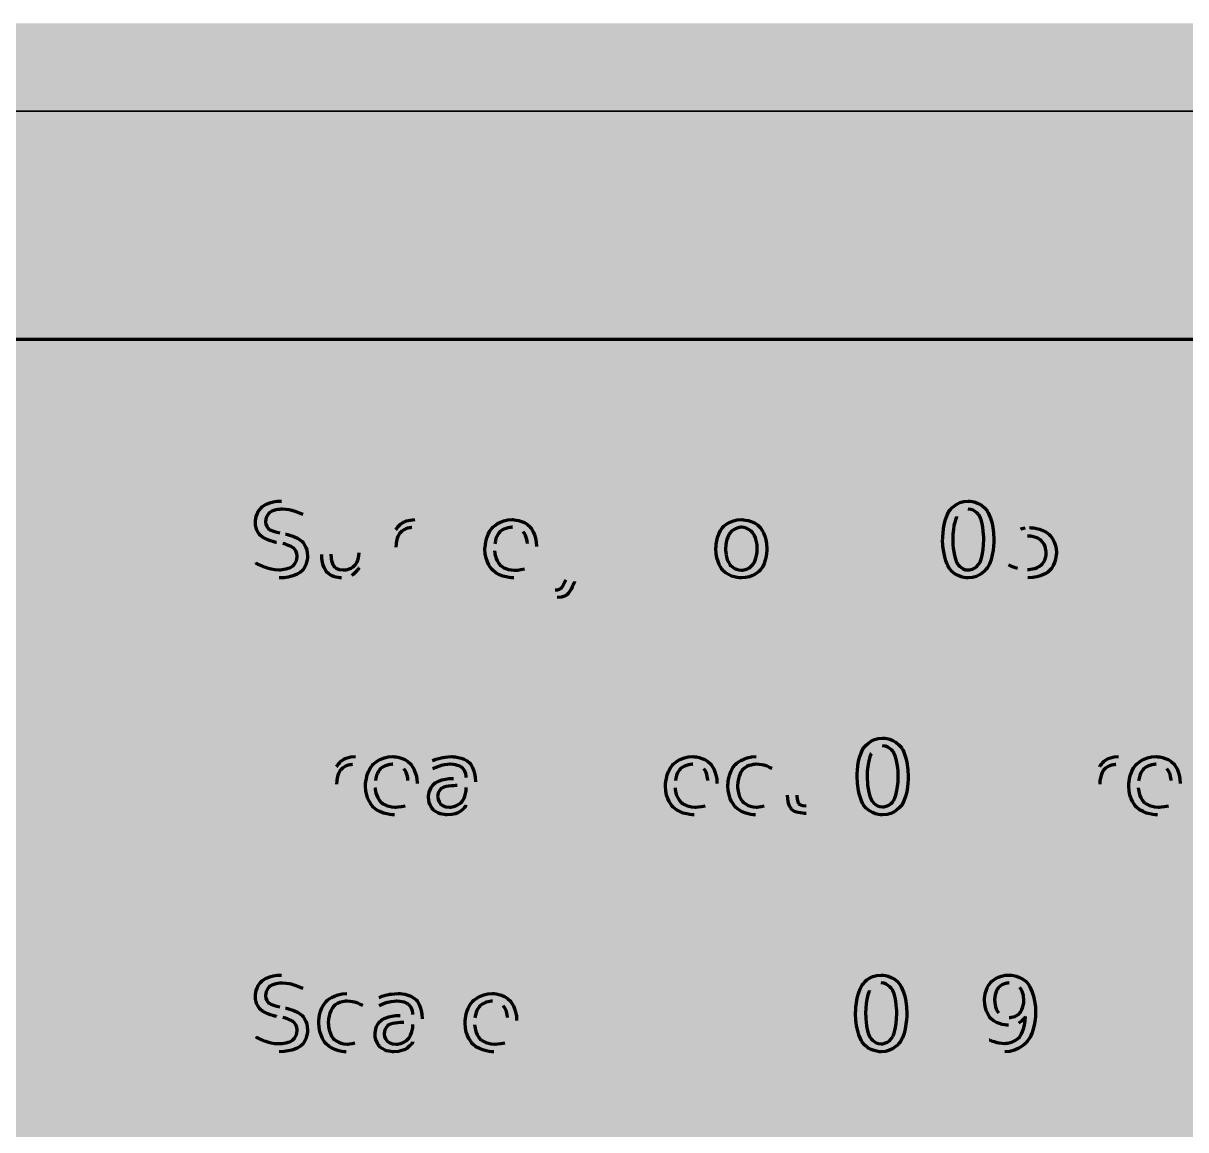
# Model space of a CAD drawing. Header units: inches. Extents: x 0 to 9.1, y 0 to 13.1.
# Drawn here: x 5.084 to 7.197, y 11.073 to 13.085 of the extents above; entities that cross this region are included whole.
import ezdxf

# ---------------------------------------------------------------- set-up
doc = ezdxf.new("R2010")
doc.units = ezdxf.units.IN
doc.header["$MEASUREMENT"] = 0
doc.layers.add('PDF_Geometry', color=7, linetype='Continuous')
doc.layers.add('PDF_Solid Fills', color=7, linetype='Continuous')

msp = doc.modelspace()

# ---------------------------------------------------------------- hatches: boundary and pattern name
at = {"layer": 'PDF_Solid Fills', "true_color": 0xffffff, "transparency": 33554559}
msp.add_hatch(color=7, dxfattribs=at).paths.add_polyline_path([(9.0917, 0.1596), (9.0917, 13.0851), (-0.0485, 13.0851), (-0.0485, 0.1596)])
at = {"layer": 'PDF_Solid Fills', "transparency": 33554559}
h = msp.add_hatch(color=256, dxfattribs=at)
h.paths.add_polyline_path([(5.5921, 12.2095), (5.5921, 12.1917)], flags=0)
h.paths.add_polyline_path([(5.5497, 12.1586), (5.5604, 12.1561)], flags=0)
h.paths.add_polyline_path([(5.5284, 12.0787, 0.044101), (5.5486, 12.0766)], flags=0)
h.paths.add_polyline_path([(5.5061, 12.0852, 0.035536), (5.5284, 12.0787)], flags=0)
h.paths.add_polyline_path([(5.5061, 12.0852), (5.5061, 12.104)], flags=0)
h.paths.add_polyline_path([(5.5552, 12.1389), (5.5441, 12.141)], flags=0)
h.paths.add_polyline_path([(5.5721, 12.2146, 0.037484), (5.5527, 12.2163)], flags=0)
h.paths.add_polyline_path([(5.5921, 12.2095, 0.032021), (5.5721, 12.2146)], flags=0)
h.paths.add_polyline_path([(5.6261, 12.119), (5.6261, 12.1801), (5.6427, 12.1801), (5.6427, 12.1197)], flags=0)
h.paths.add_polyline_path([(5.6941, 12.1229), (5.6941, 12.1801), (5.7108, 12.1801), (5.7108, 12.0792), (5.6941, 12.0792), (5.6941, 12.0949)], flags=0)
h.paths.add_polyline_path([(5.6618, 12.0766, 0.115445), (5.6803, 12.081)], flags=0)
h.paths.add_polyline_path([(5.8035, 12.1647, 0.054945), (5.7974, 12.1671)], flags=0)
h.paths.add_polyline_path([(5.7974, 12.1671, 0.062489), (5.7902, 12.168)], flags=0)
h.paths.add_polyline_path([(5.7609, 12.1323), (5.7609, 12.0792), (5.7445, 12.0792), (5.7445, 12.1801), (5.7609, 12.1801), (5.7609, 12.1646)], flags=0)
h.paths.add_polyline_path([(5.7989, 12.1823, 0.031851), (5.7951, 12.1826)], flags=0)
h.paths.add_polyline_path([(5.8032, 12.1817, 0.02693), (5.7989, 12.1823)], flags=0)
h.paths.add_polyline_path([(5.8032, 12.1817), (5.8035, 12.1647)], flags=0)
h.paths.add_polyline_path([(5.8091, 12.1801), (5.8266, 12.1801), (5.858, 12.0955), (5.8899, 12.1801), (5.9074, 12.1801), (5.8694, 12.0792), (5.8468, 12.0792)], flags=0)
h.paths.add_polyline_path([(6.0167, 12.1338), (6.0167, 12.1258), (5.9402, 12.1258)], flags=0)
h.paths.add_polyline_path([(5.9948, 12.093, 0.053642), (6.0128, 12.1001)], flags=0)
h.paths.add_polyline_path([(6.0128, 12.1001), (6.0128, 12.0843)], flags=0)
h.paths.add_polyline_path([(5.9942, 12.0786, 0.03706), (6.0128, 12.0843)], flags=0)
h.paths.add_polyline_path([(5.9753, 12.0766, 0.046914), (5.9942, 12.0786)], flags=0)
h.paths.add_polyline_path([(5.9924, 12.1604, 0.196095), (5.9727, 12.1686)], flags=0)
h.paths.add_polyline_path([(5.941, 12.1386), (6, 12.1389)], flags=0)
h.paths.add_polyline_path([(6.0542, 12.0407), (6.041, 12.0407), (6.041, 12.0547), (6.0507, 12.0547)], flags=0)
h.paths.add_polyline_path([(6.0696, 12.0732), (6.0728, 12.0809), (6.0319, 12.1801), (6.0494, 12.1801), (6.081, 12.1013), (6.1127, 12.1801), (6.1302, 12.1801), (6.0858, 12.0698)], flags=0)
h.paths.add_polyline_path([(6.2124, 12.2138), (6.2369, 12.2138), (6.2967, 12.1013), (6.2967, 12.2138), (6.3143, 12.2138), (6.3143, 12.0792), (6.2898, 12.0792), (6.2301, 12.1917), (6.2301, 12.0792), (6.2124, 12.0792)], flags=0)
h.paths.add_polyline_path([(6.5258, 12.102), (6.5448, 12.102), (6.5448, 12.0792), (6.5258, 12.0792)], flags=0)
h.paths.add_polyline_path([(6.5258, 12.1746), (6.5448, 12.1746), (6.5448, 12.1518), (6.5258, 12.1518)], flags=0)
h.paths.add_polyline_path([(6.6948, 12.198), (6.6488, 12.1261), (6.6948, 12.1261)], flags=0)
h.paths.add_polyline_path([(6.69, 12.2138), (6.7131, 12.2138), (6.7131, 12.1261), (6.7323, 12.1261), (6.7323, 12.1109), (6.7131, 12.1109), (6.7131, 12.0792), (6.6948, 12.0792), (6.6948, 12.1109), (6.6342, 12.1109), (6.6342, 12.1284)], flags=0)
h.paths.add_polyline_path([(6.8011, 12.2018, 0.270111), (6.7802, 12.188)], flags=0)
h.paths.add_polyline_path([(6.8799, 12.2138), (6.9513, 12.2138), (6.9513, 12.1984), (6.8965, 12.1984), (6.8965, 12.1655)], flags=0)
h.paths.add_polyline_path([(6.9124, 12.1681, 0.0331), (6.9045, 12.1675)], flags=0)
h.paths.add_polyline_path([(6.8924, 12.078, 0.034384), (6.9098, 12.0766)], flags=0)
h.paths.add_polyline_path([(6.8742, 12.0823, 0.025062), (6.8924, 12.078)], flags=0)
h.paths.add_polyline_path([(6.8742, 12.0823), (6.8742, 12.1006)], flags=0)
h.paths.add_polyline_path([(6.891, 12.0941, 0.054377), (6.9093, 12.092)], flags=0)
h.paths.add_polyline_path([(6.9093, 12.1527, 0.045275), (6.8947, 12.1512)], flags=0)
h.paths.add_polyline_path([(6.8947, 12.1512, 0.047262), (6.8799, 12.1463)], flags=0)
h.paths.add_polyline_path([(6.8799, 12.1463), (6.8799, 12.2138)], flags=0)
h = msp.add_hatch(color=256, dxfattribs=at)
h.paths.add_polyline_path([(5.5566, 11.765), (5.5318, 11.698), (5.5814, 11.698)], flags=0)
h.paths.add_polyline_path([(5.5463, 11.783), (5.5669, 11.783), (5.6181, 11.6483), (5.5992, 11.6483), (5.5869, 11.683), (5.5263, 11.683), (5.514, 11.6483), (5.4947, 11.6483)], flags=0)
h.paths.add_polyline_path([(5.6957, 11.7339, 0.054945), (5.6895, 11.7362)], flags=0)
h.paths.add_polyline_path([(5.6895, 11.7362, 0.062709), (5.6821, 11.7371)], flags=0)
h.paths.add_polyline_path([(5.6531, 11.7014), (5.6531, 11.6483), (5.6364, 11.6483), (5.6364, 11.7493), (5.6531, 11.7493), (5.6531, 11.7337)], flags=0)
h.paths.add_polyline_path([(5.6909, 11.7514, 0.034074), (5.6872, 11.7517)], flags=0)
h.paths.add_polyline_path([(5.6954, 11.7508, 0.024374), (5.6909, 11.7514)], flags=0)
h.paths.add_polyline_path([(5.6954, 11.7508), (5.6957, 11.7339)], flags=0)
h.paths.add_polyline_path([(5.7994, 11.703), (5.7994, 11.695), (5.7229, 11.695)], flags=0)
h.paths.add_polyline_path([(5.7777, 11.6622, 0.052832), (5.7955, 11.6693)], flags=0)
h.paths.add_polyline_path([(5.7955, 11.6693), (5.7955, 11.6534)], flags=0)
h.paths.add_polyline_path([(5.7771, 11.6477, 0.038425), (5.7955, 11.6534)], flags=0)
h.paths.add_polyline_path([(5.7582, 11.6457, 0.045923), (5.7771, 11.6477)], flags=0)
h.paths.add_polyline_path([(5.7751, 11.7296, 0.196085), (5.7554, 11.7377)], flags=0)
h.paths.add_polyline_path([(5.7237, 11.7077), (5.7828, 11.708)], flags=0)
h.paths.add_polyline_path([(5.8889, 11.6954), (5.8889, 11.6991), (5.8723, 11.6991)], flags=0)
h.paths.add_polyline_path([(5.9056, 11.706), (5.9056, 11.6483), (5.8889, 11.6483), (5.8889, 11.6637)], flags=0)
h.paths.add_polyline_path([(5.8657, 11.712), (5.8889, 11.712), (5.8889, 11.7137)], flags=0)
h.paths.add_polyline_path([(5.8277, 11.7294), (5.8277, 11.7448)], flags=0)
h.paths.add_polyline_path([(6.0027, 11.6711), (6.0216, 11.6711), (6.0216, 11.6483), (6.0027, 11.6483)], flags=0)
h.paths.add_polyline_path([(6.0027, 11.7437), (6.0216, 11.7437), (6.0216, 11.721), (6.0027, 11.721)], flags=0)
h.paths.add_polyline_path([(6.1199, 11.783), (6.1382, 11.783), (6.1382, 11.7277), (6.2044, 11.7277), (6.2044, 11.783), (6.2226, 11.783), (6.2226, 11.6483), (6.2044, 11.6483), (6.2044, 11.7125), (6.1382, 11.7125), (6.1382, 11.6483), (6.1199, 11.6483)], flags=0)
h.paths.add_polyline_path([(6.3446, 11.703), (6.3446, 11.695), (6.2683, 11.695)], flags=0)
h.paths.add_polyline_path([(6.3229, 11.6622, 0.055167), (6.3407, 11.6693)], flags=0)
h.paths.add_polyline_path([(6.3407, 11.6693), (6.3407, 11.6534)], flags=0)
h.paths.add_polyline_path([(6.3223, 11.6477, 0.038432), (6.3407, 11.6534)], flags=0)
h.paths.add_polyline_path([(6.3033, 11.6457, 0.045925), (6.3223, 11.6477)], flags=0)
h.paths.add_polyline_path([(6.3204, 11.7296, 0.193143), (6.3006, 11.7377)], flags=0)
h.paths.add_polyline_path([(6.2689, 11.7077), (6.3281, 11.708)], flags=0)
h.paths.add_polyline_path([(6.4446, 11.7454), (6.4446, 11.7299)], flags=0)
h.paths.add_polyline_path([(6.4303, 11.6619, 0.052033), (6.4446, 11.6676)], flags=0)
h.paths.add_polyline_path([(6.4446, 11.6676), (6.4446, 11.6522)], flags=0)
h.paths.add_polyline_path([(6.4301, 11.6474, 0.040316), (6.4446, 11.6522)], flags=0)
h.paths.add_polyline_path([(6.4143, 11.6457, 0.048889), (6.4301, 11.6474)], flags=0)
h.paths.add_polyline_path([(6.4303, 11.7502, 0.045101), (6.4155, 11.7517)], flags=0)
h.paths.add_polyline_path([(6.4446, 11.7454, 0.04827), (6.4303, 11.7502)], flags=0)
h.paths.add_polyline_path([(6.4898, 11.7779), (6.4898, 11.7493), (6.524, 11.7493), (6.524, 11.7364), (6.4898, 11.7364), (6.4898, 11.6816)], flags=0)
h.paths.add_polyline_path([(6.5069, 11.6623), (6.524, 11.6623), (6.524, 11.6483), (6.5069, 11.6483)], flags=0)
h.paths.add_polyline_path([(6.4729, 11.6816), (6.4729, 11.7364), (6.4609, 11.7364), (6.4609, 11.7493), (6.4729, 11.7493), (6.4729, 11.7779), (6.4898, 11.7779)], flags=0)
h.paths.add_polyline_path([(6.6457, 11.771, 0.269646), (6.6246, 11.7571)], flags=0)
h.paths.add_polyline_path([(6.7273, 11.6637), (6.7571, 11.6637), (6.7571, 11.7664), (6.7246, 11.7599), (6.7246, 11.7765), (6.757, 11.783), (6.7751, 11.783), (6.7751, 11.6637), (6.805, 11.6637), (6.805, 11.6483), (6.7273, 11.6483)], flags=0)
h.paths.add_polyline_path([(6.9439, 11.765), (6.9191, 11.698), (6.9687, 11.698)], flags=0)
h.paths.add_polyline_path([(6.9336, 11.783), (6.9542, 11.783), (7.0055, 11.6483), (6.9864, 11.6483), (6.9742, 11.683), (6.9136, 11.683), (6.9013, 11.6483), (6.8821, 11.6483)], flags=0)
h.paths.add_polyline_path([(7.0829, 11.7339, 0.06036), (7.0769, 11.7362)], flags=0)
h.paths.add_polyline_path([(7.0769, 11.7362, 0.062709), (7.0695, 11.7371)], flags=0)
h.paths.add_polyline_path([(7.0404, 11.7014), (7.0404, 11.6483), (7.0238, 11.6483), (7.0238, 11.7493), (7.0404, 11.7493), (7.0404, 11.7337)], flags=0)
h.paths.add_polyline_path([(7.0782, 11.7514, 0.034074), (7.0746, 11.7517)], flags=0)
h.paths.add_polyline_path([(7.0827, 11.7508, 0.024374), (7.0782, 11.7514)], flags=0)
h.paths.add_polyline_path([(7.0827, 11.7508), (7.0829, 11.7339)], flags=0)
h.paths.add_polyline_path([(7.1867, 11.703), (7.1867, 11.695), (7.1103, 11.695)], flags=0)
h.paths.add_polyline_path([(7.165, 11.6622, 0.052837), (7.1829, 11.6693)], flags=0)
h.paths.add_polyline_path([(7.1829, 11.6693), (7.1829, 11.6534)], flags=0)
h.paths.add_polyline_path([(7.1644, 11.6477, 0.038429), (7.1829, 11.6534)], flags=0)
h.paths.add_polyline_path([(7.1453, 11.6457, 0.046044), (7.1644, 11.6477)], flags=0)
h.paths.add_polyline_path([(7.1624, 11.7296, 0.196085), (7.1427, 11.7377)], flags=0)
h.paths.add_polyline_path([(7.111, 11.7077), (7.1701, 11.708)], flags=0)
h.paths.add_polyline_path([(7.2783, 11.7465), (7.2783, 11.7305)], flags=0)
h.paths.add_polyline_path([(7.2637, 11.736, 0.048761), (7.248, 11.7377)], flags=0)
h.paths.add_polyline_path([(7.2455, 11.7074), (7.2511, 11.706)], flags=0)
h.paths.add_polyline_path([(7.225, 11.6473, 0.038467), (7.242, 11.6457)], flags=0)
h.paths.add_polyline_path([(7.2066, 11.6519, 0.031306), (7.225, 11.6473)], flags=0)
h.paths.add_polyline_path([(7.2066, 11.6519), (7.2066, 11.6693)], flags=0)
h.paths.add_polyline_path([(7.2421, 11.6923), (7.2364, 11.6936)], flags=0)
h.paths.add_polyline_path([(7.4211, 11.7671), (7.3752, 11.6953), (7.4211, 11.6953)], flags=0)
h.paths.add_polyline_path([(7.4163, 11.783), (7.4394, 11.783), (7.4394, 11.6953), (7.4586, 11.6953), (7.4586, 11.68), (7.4394, 11.68), (7.4394, 11.6483), (7.4211, 11.6483), (7.4211, 11.68), (7.3605, 11.68), (7.3605, 11.6976)], flags=0)
h.paths.add_polyline_path([(7.5386, 11.7671), (7.4926, 11.6953), (7.5386, 11.6953)], flags=0)
h.paths.add_polyline_path([(7.5337, 11.783), (7.5568, 11.783), (7.5568, 11.6953), (7.576, 11.6953), (7.576, 11.68), (7.5568, 11.68), (7.5568, 11.6483), (7.5386, 11.6483), (7.5386, 11.68), (7.478, 11.68), (7.478, 11.6976)], flags=0)
h.paths.add_polyline_path([(7.606, 11.6711), (7.6251, 11.6711), (7.6251, 11.6483), (7.606, 11.6483)], flags=0)
h.paths.add_polyline_path([(7.7038, 11.771, 0.269654), (7.6827, 11.7571)], flags=0)
h.paths.add_polyline_path([(7.8212, 11.771, 0.267659), (7.8001, 11.7571)], flags=0)
h = msp.add_hatch(color=256, dxfattribs=at)
h.paths.add_polyline_path([(5.5921, 11.3478), (5.5921, 11.33)], flags=0)
h.paths.add_polyline_path([(5.5497, 11.2969), (5.5604, 11.2944)], flags=0)
h.paths.add_polyline_path([(5.5284, 11.217, 0.044101), (5.5486, 11.2149)], flags=0)
h.paths.add_polyline_path([(5.5061, 11.2235, 0.035536), (5.5284, 11.217)], flags=0)
h.paths.add_polyline_path([(5.5061, 11.2235), (5.5061, 11.2423)], flags=0)
h.paths.add_polyline_path([(5.5552, 11.2772), (5.5441, 11.2793)], flags=0)
h.paths.add_polyline_path([(5.5721, 11.3529, 0.037484), (5.5527, 11.3546)], flags=0)
h.paths.add_polyline_path([(5.5921, 11.3478, 0.032021), (5.5721, 11.3529)], flags=0)
h.paths.add_polyline_path([(5.7008, 11.3146), (5.7008, 11.299)], flags=0)
h.paths.add_polyline_path([(5.6865, 11.231, 0.052036), (5.7008, 11.2367)], flags=0)
h.paths.add_polyline_path([(5.7008, 11.2367), (5.7008, 11.2213)], flags=0)
h.paths.add_polyline_path([(5.6863, 11.2166, 0.040316), (5.7008, 11.2213)], flags=0)
h.paths.add_polyline_path([(5.6704, 11.2149, 0.048885), (5.6863, 11.2166)], flags=0)
h.paths.add_polyline_path([(5.6865, 11.3194, 0.045103), (5.6717, 11.3209)], flags=0)
h.paths.add_polyline_path([(5.7008, 11.3146, 0.048272), (5.6865, 11.3194)], flags=0)
h.paths.add_polyline_path([(5.7919, 11.2646), (5.7919, 11.2683), (5.7752, 11.2683)], flags=0)
h.paths.add_polyline_path([(5.8085, 11.2752), (5.8085, 11.2175), (5.7919, 11.2175), (5.7919, 11.2329)], flags=0)
h.paths.add_polyline_path([(5.7686, 11.2812), (5.7919, 11.2812), (5.7919, 11.2829)], flags=0)
h.paths.add_polyline_path([(5.7306, 11.2986), (5.7306, 11.314)], flags=0)
h.paths.add_polyline_path([(5.8425, 11.358), (5.8591, 11.358), (5.8591, 11.2175), (5.8425, 11.2175)], flags=0)
h.paths.add_polyline_path([(5.9804, 11.2721), (5.9804, 11.2641), (5.9039, 11.2641)], flags=0)
h.paths.add_polyline_path([(5.9587, 11.2313, 0.052839), (5.9765, 11.2384)], flags=0)
h.paths.add_polyline_path([(5.9765, 11.2384), (5.9765, 11.2226)], flags=0)
h.paths.add_polyline_path([(5.958, 11.2169, 0.038429), (5.9765, 11.2226)], flags=0)
h.paths.add_polyline_path([(5.939, 11.2149, 0.046044), (5.958, 11.2169)], flags=0)
h.paths.add_polyline_path([(5.956, 11.2987, 0.196085), (5.9363, 11.3069)], flags=0)
h.paths.add_polyline_path([(5.9046, 11.2769), (5.9637, 11.2772)], flags=0)
h.paths.add_polyline_path([(6.0705, 11.2403), (6.0894, 11.2403), (6.0894, 11.2175), (6.0705, 11.2175)], flags=0)
h.paths.add_polyline_path([(6.0705, 11.3129), (6.0894, 11.3129), (6.0894, 11.2901), (6.0705, 11.2901)], flags=0)
h.paths.add_polyline_path([(6.1925, 11.2329), (6.2224, 11.2329), (6.2224, 11.3355), (6.1899, 11.329), (6.1899, 11.3457), (6.2221, 11.3521), (6.2404, 11.3521), (6.2404, 11.2329), (6.2703, 11.2329), (6.2703, 11.2175), (6.1925, 11.2175)], flags=0)
h.paths.add_polyline_path([(6.3675, 11.2403), (6.3866, 11.2403), (6.3866, 11.2175), (6.3675, 11.2175)], flags=0)
h.paths.add_polyline_path([(6.3675, 11.3129), (6.3866, 11.3129), (6.3866, 11.2901), (6.3675, 11.2901)], flags=0)
h.paths.add_polyline_path([(6.4897, 11.2329), (6.5195, 11.2329), (6.5195, 11.3355), (6.4871, 11.329), (6.4871, 11.3457), (6.5192, 11.3521), (6.5375, 11.3521), (6.5375, 11.2329), (6.5672, 11.2329), (6.5672, 11.2175), (6.4897, 11.2175)], flags=0)
h.paths.add_polyline_path([(6.6429, 11.3401, 0.269653), (6.6219, 11.3263)], flags=0)
h.paths.add_polyline_path([(6.717, 11.3521), (6.8034, 11.3521), (6.8034, 11.3444), (6.7547, 11.2175), (6.7357, 11.2175), (6.7816, 11.3367), (6.717, 11.3367)], flags=0)
h.paths.add_polyline_path([(6.8394, 11.2204), (6.8394, 11.237)], flags=0)
h.paths.add_polyline_path([(6.8745, 11.2632, 0.102392), (6.8925, 11.2672)], flags=0)
h.paths.add_polyline_path([(6.8541, 11.2161, 0.037852), (6.8681, 11.2149)], flags=0)
h.paths.add_polyline_path([(6.8394, 11.2204, 0.03698), (6.8541, 11.2161)], flags=0)
h.paths.add_polyline_path([(6.8953, 11.3317, 0.203395), (6.8758, 11.3401)], flags=0)
h.paths.add_polyline_path([(6.8564, 11.2858, 0.206467), (6.8758, 11.2773)], flags=0)

# ---------------------------------------------------------------- linework, layer by layer
at = {"layer": 'PDF_Geometry', "color": 250, "lineweight": 35, "true_color": 0x404040}
msp.add_lwpolyline([(9.1402, 0), (9.1402, 12.9255), (0.0154, 12.9255), (0.0154, 0.0154), (9.1402, 0.0154)], dxfattribs=at)
at = {"layer": 'PDF_Geometry', "lineweight": 70}
msp.add_lwpolyline([(0.4309, 12.51), (0.4309, 0.4309), (8.7247, 0.4309), (8.7247, 12.51)], close=True, dxfattribs=at)
for points in [[(5.5181, 12.206), (5.5181, 12.206), (5.5306, 12.2163), (5.5527, 12.2163)], [(6.7667, 12.1983), (6.7667, 12.1983), (6.7787, 12.2163), (6.8011, 12.2163)], [(6.8011, 12.2163), (6.8011, 12.2163), (6.8237, 12.2163), (6.8357, 12.1983)], [(5.5056, 12.1778), (5.5056, 12.1778), (5.5056, 12.1958), (5.5181, 12.206)], [(5.532, 12.1958), (5.532, 12.1958), (5.5238, 12.19), (5.5238, 12.1792)], [(5.5549, 12.2015), (5.5549, 12.2015), (5.54, 12.2015), (5.532, 12.1958)], [(5.5726, 12.1991), (5.5726, 12.1991), (5.5634, 12.2015), (5.5549, 12.2015)], [(5.5921, 12.1917), (5.5921, 12.1917), (5.5818, 12.1966), (5.5726, 12.1991)], [(6.7548, 12.1463), (6.7548, 12.1463), (6.7548, 12.1804), (6.7667, 12.1983)], [(6.8225, 12.188), (6.8225, 12.188), (6.8154, 12.2018), (6.8011, 12.2018)], [(6.8357, 12.1983), (6.8357, 12.1983), (6.8479, 12.1804), (6.8479, 12.1463)], [(5.5146, 12.1537), (5.5146, 12.1537), (5.5056, 12.1624), (5.5056, 12.1778)], [(5.5238, 12.1792), (5.5238, 12.1792), (5.5238, 12.1703), (5.5292, 12.1658)], [(5.7609, 12.1646), (5.7609, 12.1646), (5.7663, 12.1737), (5.7748, 12.1781)], [(5.7748, 12.1781), (5.7748, 12.1781), (5.7831, 12.1826), (5.7951, 12.1826)], [(5.9363, 12.168), (5.9363, 12.168), (5.9497, 12.1826), (5.9724, 12.1826)], [(5.9724, 12.1826), (5.9724, 12.1826), (5.9928, 12.1826), (6.0047, 12.1695)], [(6.3549, 12.1684), (6.3549, 12.1684), (6.3673, 12.1826), (6.389, 12.1826)], [(6.389, 12.1826), (6.389, 12.1826), (6.4106, 12.1826), (6.4231, 12.1684)], [(6.7802, 12.188), (6.7802, 12.188), (6.7731, 12.1741), (6.7731, 12.1463)], [(6.8296, 12.1463), (6.8296, 12.1463), (6.8296, 12.1741), (6.8225, 12.188)], [(5.5441, 12.141), (5.5441, 12.141), (5.5237, 12.145), (5.5146, 12.1537)], [(5.5292, 12.1658), (5.5292, 12.1658), (5.5344, 12.1612), (5.5497, 12.1586)], [(5.5604, 12.1561), (5.5604, 12.1561), (5.5809, 12.1523), (5.5906, 12.1426)], [(5.7686, 12.1587), (5.7686, 12.1587), (5.7609, 12.1497), (5.7609, 12.1323)], [(5.7902, 12.168), (5.7902, 12.168), (5.7762, 12.168), (5.7686, 12.1587)], [(5.9228, 12.1287), (5.9228, 12.1287), (5.9228, 12.1535), (5.9363, 12.168)], [(5.9503, 12.1607), (5.9503, 12.1607), (5.942, 12.1527), (5.941, 12.1386)], [(5.9727, 12.1686), (5.9727, 12.1686), (5.9587, 12.1686), (5.9503, 12.1607)], [(6, 12.1389), (6, 12.1389), (5.9997, 12.1523), (5.9924, 12.1604)], [(6.0047, 12.1695), (6.0047, 12.1695), (6.0167, 12.1564), (6.0167, 12.1338)], [(6.3426, 12.1297), (6.3426, 12.1297), (6.3426, 12.1544), (6.3549, 12.1684)], [(6.368, 12.1581), (6.368, 12.1581), (6.3601, 12.1477), (6.3601, 12.1297)], [(6.389, 12.1686), (6.389, 12.1686), (6.3758, 12.1686), (6.368, 12.1581)], [(6.41, 12.1581), (6.41, 12.1581), (6.4021, 12.1686), (6.389, 12.1686)], [(6.4178, 12.1297), (6.4178, 12.1297), (6.4178, 12.1475), (6.41, 12.1581)], [(6.4231, 12.1684), (6.4231, 12.1684), (6.4354, 12.1544), (6.4354, 12.1297)], [(6.8965, 12.1655), (6.8965, 12.1655), (6.9007, 12.1669), (6.9045, 12.1675)], [(6.9341, 12.1446), (6.9341, 12.1446), (6.925, 12.1527), (6.9093, 12.1527)], [(6.9124, 12.1681), (6.9124, 12.1681), (6.935, 12.1681), (6.9482, 12.1558)], [(6.9482, 12.1558), (6.9482, 12.1558), (6.9615, 12.1434), (6.9615, 12.1224)], [(5.5752, 12.1306), (5.5752, 12.1306), (5.569, 12.1361), (5.5552, 12.1389)], [(5.5814, 12.115), (5.5814, 12.115), (5.5814, 12.1249), (5.5752, 12.1306)], [(5.5906, 12.1426), (5.5906, 12.1426), (5.6003, 12.1327), (5.6003, 12.1164)], [(6.3549, 12.0907), (6.3549, 12.0907), (6.3426, 12.1049), (6.3426, 12.1297)], [(6.3601, 12.1297), (6.3601, 12.1297), (6.3601, 12.1113), (6.3678, 12.101)], [(6.41, 12.1012), (6.41, 12.1012), (6.4178, 12.1117), (6.4178, 12.1297)], [(6.4354, 12.1297), (6.4354, 12.1297), (6.4354, 12.1049), (6.4231, 12.0907)], [(6.7667, 12.0944), (6.7667, 12.0944), (6.7548, 12.1124), (6.7548, 12.1463)], [(6.7731, 12.1463), (6.7731, 12.1463), (6.7731, 12.1186), (6.7802, 12.1047)], [(6.8225, 12.1047), (6.8225, 12.1047), (6.8296, 12.1186), (6.8296, 12.1463)], [(6.8479, 12.1463), (6.8479, 12.1463), (6.8479, 12.1124), (6.8357, 12.0944)], [(6.9431, 12.1224), (6.9431, 12.1224), (6.9431, 12.1364), (6.9341, 12.1446)], [(5.5727, 12.0977), (5.5727, 12.0977), (5.5814, 12.1037), (5.5814, 12.115)], [(5.6003, 12.1164), (5.6003, 12.1164), (5.6003, 12.0967), (5.5872, 12.0866)], [(5.6352, 12.0873), (5.6352, 12.0873), (5.6261, 12.0981), (5.6261, 12.119)], [(5.6427, 12.1197), (5.6427, 12.1197), (5.6427, 12.1053), (5.6484, 12.0981)], [(5.6865, 12.0995), (5.6865, 12.0995), (5.6941, 12.1081), (5.6941, 12.1229)], [(5.9371, 12.0906), (5.9371, 12.0906), (5.9228, 12.1047), (5.9228, 12.1287)], [(5.9402, 12.1258), (5.9402, 12.1258), (5.9414, 12.1086), (5.9507, 12.0997)], [(6.9341, 12.1001), (6.9341, 12.1001), (6.9431, 12.1083), (6.9431, 12.1224)], [(6.9615, 12.1224), (6.9615, 12.1224), (6.9615, 12.1006), (6.9479, 12.0886)], [(5.5061, 12.104), (5.5061, 12.104), (5.5172, 12.0977), (5.5278, 12.0946)], [(5.5278, 12.0946), (5.5278, 12.0946), (5.5386, 12.0915), (5.5486, 12.0915)], [(5.5486, 12.0915), (5.5486, 12.0915), (5.5643, 12.0915), (5.5727, 12.0977)], [(5.6618, 12.0766), (5.6618, 12.0766), (5.6441, 12.0766), (5.6352, 12.0873)], [(5.6484, 12.0981), (5.6484, 12.0981), (5.6541, 12.091), (5.6651, 12.091)], [(5.6651, 12.091), (5.6651, 12.091), (5.6786, 12.091), (5.6865, 12.0995)], [(5.6941, 12.0949), (5.6941, 12.0949), (5.6881, 12.0855), (5.6803, 12.081)], [(5.9753, 12.0766), (5.9753, 12.0766), (5.9513, 12.0766), (5.9371, 12.0906)], [(5.9507, 12.0997), (5.9507, 12.0997), (5.9599, 12.0907), (5.9762, 12.0907)], [(5.9762, 12.0907), (5.9762, 12.0907), (5.9859, 12.0907), (5.9948, 12.093)], [(6.389, 12.0766), (6.389, 12.0766), (6.3673, 12.0766), (6.3549, 12.0907)], [(6.3678, 12.101), (6.3678, 12.101), (6.3755, 12.0907), (6.389, 12.0907)], [(6.389, 12.0907), (6.389, 12.0907), (6.4021, 12.0907), (6.41, 12.1012)], [(6.4231, 12.0907), (6.4231, 12.0907), (6.4106, 12.0766), (6.389, 12.0766)], [(6.8011, 12.0766), (6.8011, 12.0766), (6.7787, 12.0766), (6.7667, 12.0944)], [(6.7802, 12.1047), (6.7802, 12.1047), (6.7873, 12.091), (6.8011, 12.091)], [(6.8011, 12.091), (6.8011, 12.091), (6.8154, 12.091), (6.8225, 12.1047)], [(6.8357, 12.0944), (6.8357, 12.0944), (6.8237, 12.0766), (6.8011, 12.0766)], [(6.8742, 12.1006), (6.8742, 12.1006), (6.8824, 12.0963), (6.891, 12.0941)], [(6.9093, 12.092), (6.9093, 12.092), (6.925, 12.092), (6.9341, 12.1001)], [(6.9479, 12.0886), (6.9479, 12.0886), (6.9342, 12.0766), (6.9098, 12.0766)], [(5.5872, 12.0866), (5.5872, 12.0866), (5.5741, 12.0766), (5.5486, 12.0766)], [(6.0613, 12.058), (6.0613, 12.058), (6.0651, 12.0612), (6.0696, 12.0732)], [(6.0858, 12.0698), (6.0858, 12.0698), (6.0788, 12.0518), (6.0721, 12.0463)], [(6.0507, 12.0547), (6.0507, 12.0547), (6.0576, 12.0547), (6.0613, 12.058)], [(6.0721, 12.0463), (6.0721, 12.0463), (6.0653, 12.0407), (6.0542, 12.0407)], [(6.6111, 11.7674), (6.6111, 11.7674), (6.6231, 11.7854), (6.6457, 11.7854)], [(6.6457, 11.7854), (6.6457, 11.7854), (6.6683, 11.7854), (6.6803, 11.7674)], [(6.6669, 11.7571), (6.6669, 11.7571), (6.6599, 11.771), (6.6457, 11.771)], [(5.6668, 11.7473), (5.6668, 11.7473), (5.6752, 11.7517), (5.6872, 11.7517)], [(5.7191, 11.7371), (5.7191, 11.7371), (5.7326, 11.7517), (5.7552, 11.7517)], [(5.7552, 11.7517), (5.7552, 11.7517), (5.7757, 11.7517), (5.7875, 11.7387)], [(5.8277, 11.7448), (5.8277, 11.7448), (5.8368, 11.7484), (5.8454, 11.75)], [(5.8454, 11.75), (5.8454, 11.75), (5.8539, 11.7517), (5.862, 11.7517)], [(5.862, 11.7517), (5.862, 11.7517), (5.8839, 11.7517), (5.8948, 11.7404)], [(6.2644, 11.7371), (6.2644, 11.7371), (6.2778, 11.7517), (6.3004, 11.7517)], [(6.3004, 11.7517), (6.3004, 11.7517), (6.3209, 11.7517), (6.3327, 11.7387)], [(6.3781, 11.7376), (6.3781, 11.7376), (6.3917, 11.7517), (6.4155, 11.7517)], [(6.5992, 11.7154), (6.5992, 11.7154), (6.5992, 11.7496), (6.6111, 11.7674)], [(6.6246, 11.7571), (6.6246, 11.7571), (6.6175, 11.7433), (6.6175, 11.7154)], [(6.674, 11.7154), (6.674, 11.7154), (6.674, 11.7433), (6.6669, 11.7571)], [(6.6803, 11.7674), (6.6803, 11.7674), (6.6923, 11.7496), (6.6923, 11.7154)], [(7.0541, 11.7473), (7.0541, 11.7473), (7.0626, 11.7517), (7.0746, 11.7517)], [(7.1064, 11.7371), (7.1064, 11.7371), (7.1199, 11.7517), (7.1426, 11.7517)], [(7.1426, 11.7517), (7.1426, 11.7517), (7.1629, 11.7517), (7.1749, 11.7387)], [(5.6531, 11.7337), (5.6531, 11.7337), (5.6583, 11.7428), (5.6668, 11.7473)], [(5.6606, 11.7279), (5.6606, 11.7279), (5.6531, 11.7188), (5.6531, 11.7014)], [(5.6821, 11.7371), (5.6821, 11.7371), (5.6683, 11.7371), (5.6606, 11.7279)], [(5.7057, 11.6979), (5.7057, 11.6979), (5.7057, 11.7227), (5.7191, 11.7371)], [(5.7332, 11.7299), (5.7332, 11.7299), (5.7249, 11.7219), (5.7237, 11.7077)], [(5.7554, 11.7377), (5.7554, 11.7377), (5.7415, 11.7377), (5.7332, 11.7299)], [(5.7828, 11.708), (5.7828, 11.708), (5.7826, 11.7214), (5.7751, 11.7296)], [(5.7875, 11.7387), (5.7875, 11.7387), (5.7994, 11.7256), (5.7994, 11.703)], [(5.8434, 11.7356), (5.8434, 11.7356), (5.8351, 11.7334), (5.8277, 11.7294)], [(5.8603, 11.7377), (5.8603, 11.7377), (5.8517, 11.7377), (5.8434, 11.7356)], [(5.8814, 11.7316), (5.8814, 11.7316), (5.8739, 11.7377), (5.8603, 11.7377)], [(5.8889, 11.7137), (5.8889, 11.7137), (5.8889, 11.7253), (5.8814, 11.7316)], [(5.8948, 11.7404), (5.8948, 11.7404), (5.9056, 11.7291), (5.9056, 11.706)], [(6.2509, 11.6979), (6.2509, 11.6979), (6.2509, 11.7227), (6.2644, 11.7371)], [(6.2784, 11.7299), (6.2784, 11.7299), (6.2701, 11.7219), (6.2689, 11.7077)], [(6.3006, 11.7377), (6.3006, 11.7377), (6.2867, 11.7377), (6.2784, 11.7299)], [(6.3281, 11.708), (6.3281, 11.708), (6.3278, 11.7214), (6.3204, 11.7296)], [(6.3327, 11.7387), (6.3327, 11.7387), (6.3446, 11.7256), (6.3446, 11.703)], [(6.3644, 11.6988), (6.3644, 11.6988), (6.3644, 11.7234), (6.3781, 11.7376)], [(6.4161, 11.7377), (6.4161, 11.7377), (6.3998, 11.7377), (6.3909, 11.7276)], [(6.4303, 11.7359), (6.4303, 11.7359), (6.4234, 11.7377), (6.4161, 11.7377)], [(6.4446, 11.7299), (6.4446, 11.7299), (6.4374, 11.7339), (6.4303, 11.7359)], [(7.0404, 11.7337), (7.0404, 11.7337), (7.0456, 11.7428), (7.0541, 11.7473)], [(7.0479, 11.7279), (7.0479, 11.7279), (7.0404, 11.7188), (7.0404, 11.7014)], [(7.0695, 11.7371), (7.0695, 11.7371), (7.0555, 11.7371), (7.0479, 11.7279)], [(7.093, 11.6979), (7.093, 11.6979), (7.093, 11.7227), (7.1064, 11.7371)], [(7.1206, 11.7299), (7.1206, 11.7299), (7.1123, 11.7219), (7.111, 11.7077)], [(7.1427, 11.7377), (7.1427, 11.7377), (7.1289, 11.7377), (7.1206, 11.7299)], [(7.1701, 11.708), (7.1701, 11.708), (7.17, 11.7214), (7.1624, 11.7296)], [(7.1749, 11.7387), (7.1749, 11.7387), (7.1867, 11.7256), (7.1867, 11.703)], [(5.8317, 11.7034), (5.8317, 11.7034), (5.8431, 11.712), (5.8657, 11.712)], [(6.3909, 11.7276), (6.3909, 11.7276), (6.382, 11.7173), (6.382, 11.6988)], [(6.6111, 11.6636), (6.6111, 11.6636), (6.5992, 11.6816), (6.5992, 11.7154)], [(6.6175, 11.7154), (6.6175, 11.7154), (6.6175, 11.6877), (6.6246, 11.6739)], [(6.6669, 11.6739), (6.6669, 11.6739), (6.674, 11.6877), (6.674, 11.7154)], [(6.6923, 11.7154), (6.6923, 11.7154), (6.6923, 11.6816), (6.6803, 11.6636)], [(5.7198, 11.6597), (5.7198, 11.6597), (5.7057, 11.6739), (5.7057, 11.6979)], [(5.7229, 11.695), (5.7229, 11.695), (5.7241, 11.6777), (5.7334, 11.6688)], [(5.8202, 11.6777), (5.8202, 11.6777), (5.8202, 11.6948), (5.8317, 11.7034)], [(5.8446, 11.6945), (5.8446, 11.6945), (5.8368, 11.6899), (5.8368, 11.6788)], [(5.8723, 11.6991), (5.8723, 11.6991), (5.8525, 11.6991), (5.8446, 11.6945)], [(5.8806, 11.6694), (5.8806, 11.6694), (5.8889, 11.6791), (5.8889, 11.6954)], [(6.265, 11.6597), (6.265, 11.6597), (6.2509, 11.6739), (6.2509, 11.6979)], [(6.2683, 11.695), (6.2683, 11.695), (6.2693, 11.6777), (6.2787, 11.6688)], [(6.378, 11.66), (6.378, 11.66), (6.3644, 11.6743), (6.3644, 11.6988)], [(6.382, 11.6988), (6.382, 11.6988), (6.382, 11.6803), (6.3909, 11.67)], [(7.1072, 11.6597), (7.1072, 11.6597), (7.093, 11.6739), (7.093, 11.6979)], [(7.1103, 11.695), (7.1103, 11.695), (7.1115, 11.6777), (7.1207, 11.6688)], [(5.7334, 11.6688), (5.7334, 11.6688), (5.7428, 11.6599), (5.7591, 11.6599)], [(5.8294, 11.6545), (5.8294, 11.6545), (5.8202, 11.6633), (5.8202, 11.6777)], [(5.8368, 11.6788), (5.8368, 11.6788), (5.8368, 11.67), (5.8428, 11.6648)], [(5.8428, 11.6648), (5.8428, 11.6648), (5.8486, 11.6596), (5.8585, 11.6596)], [(5.8585, 11.6596), (5.8585, 11.6596), (5.8723, 11.6596), (5.8806, 11.6694)], [(6.2787, 11.6688), (6.2787, 11.6688), (6.2879, 11.6599), (6.3043, 11.6599)], [(6.3909, 11.67), (6.3909, 11.67), (6.3998, 11.6599), (6.4161, 11.6599)], [(6.4803, 11.6556), (6.4803, 11.6556), (6.4729, 11.6628), (6.4729, 11.6816)], [(6.4898, 11.6816), (6.4898, 11.6816), (6.4898, 11.6693), (6.4932, 11.6657)], [(6.4932, 11.6657), (6.4932, 11.6657), (6.4966, 11.6623), (6.5069, 11.6623)], [(6.6246, 11.6739), (6.6246, 11.6739), (6.6317, 11.6602), (6.6457, 11.6602)], [(6.6457, 11.6602), (6.6457, 11.6602), (6.6599, 11.6602), (6.6669, 11.6739)], [(7.1207, 11.6688), (7.1207, 11.6688), (7.13, 11.6599), (7.1464, 11.6599)], [(5.7582, 11.6457), (5.7582, 11.6457), (5.734, 11.6457), (5.7198, 11.6597)], [(5.7591, 11.6599), (5.7591, 11.6599), (5.7686, 11.6599), (5.7777, 11.6622)], [(5.8542, 11.6457), (5.8542, 11.6457), (5.8385, 11.6457), (5.8294, 11.6545)], [(5.8748, 11.6502), (5.8748, 11.6502), (5.8663, 11.6457), (5.8542, 11.6457)], [(5.8889, 11.6637), (5.8889, 11.6637), (5.8833, 11.6546), (5.8748, 11.6502)], [(6.3033, 11.6457), (6.3033, 11.6457), (6.2792, 11.6457), (6.265, 11.6597)], [(6.3043, 11.6599), (6.3043, 11.6599), (6.3138, 11.6599), (6.3229, 11.6622)], [(6.4143, 11.6457), (6.4143, 11.6457), (6.3914, 11.6457), (6.378, 11.66)], [(6.4161, 11.6599), (6.4161, 11.6599), (6.4234, 11.6599), (6.4303, 11.6619)], [(6.5069, 11.6483), (6.5069, 11.6483), (6.4877, 11.6483), (6.4803, 11.6556)], [(6.6457, 11.6457), (6.6457, 11.6457), (6.6231, 11.6457), (6.6111, 11.6636)], [(6.6803, 11.6636), (6.6803, 11.6636), (6.6683, 11.6457), (6.6457, 11.6457)], [(7.1453, 11.6457), (7.1453, 11.6457), (7.1213, 11.6457), (7.1072, 11.6597)], [(7.1464, 11.6599), (7.1464, 11.6599), (7.156, 11.6599), (7.165, 11.6622)], [(5.5181, 11.3443), (5.5181, 11.3443), (5.5306, 11.3546), (5.5527, 11.3546)], [(6.6085, 11.3366), (6.6085, 11.3366), (6.6203, 11.3546), (6.6429, 11.3546)], [(6.6429, 11.3546), (6.6429, 11.3546), (6.6656, 11.3546), (6.6776, 11.3366)], [(6.843, 11.342), (6.843, 11.342), (6.8553, 11.3546), (6.8758, 11.3546)], [(6.8758, 11.3546), (6.8758, 11.3546), (6.8991, 11.3546), (6.9114, 11.3366)], [(5.5056, 11.3161), (5.5056, 11.3161), (5.5056, 11.3341), (5.5181, 11.3443)], [(5.532, 11.3341), (5.532, 11.3341), (5.5238, 11.3283), (5.5238, 11.3175)], [(5.5549, 11.3398), (5.5549, 11.3398), (5.54, 11.3398), (5.532, 11.3341)], [(5.5726, 11.3374), (5.5726, 11.3374), (5.5634, 11.3398), (5.5549, 11.3398)], [(5.5921, 11.33), (5.5921, 11.33), (5.5818, 11.3349), (5.5726, 11.3374)], [(6.5966, 11.2846), (6.5966, 11.2846), (6.5966, 11.3187), (6.6085, 11.3366)], [(6.6219, 11.3263), (6.6219, 11.3263), (6.6148, 11.3124), (6.6148, 11.2846)], [(6.6642, 11.3263), (6.6642, 11.3263), (6.6571, 11.3401), (6.6429, 11.3401)], [(6.6713, 11.2846), (6.6713, 11.2846), (6.6713, 11.3124), (6.6642, 11.3263)], [(6.6776, 11.3366), (6.6776, 11.3366), (6.6896, 11.3187), (6.6896, 11.2846)], [(6.8308, 11.3089), (6.8308, 11.3089), (6.8308, 11.3295), (6.843, 11.342)], [(6.8564, 11.3317), (6.8564, 11.3317), (6.8493, 11.3234), (6.8493, 11.3089)], [(6.8758, 11.3401), (6.8758, 11.3401), (6.8634, 11.3401), (6.8564, 11.3317)], [(6.9024, 11.3089), (6.9024, 11.3089), (6.9024, 11.3234), (6.8953, 11.3317)], [(6.9114, 11.3366), (6.9114, 11.3366), (6.9238, 11.3187), (6.9238, 11.2846)], [(5.5146, 11.292), (5.5146, 11.292), (5.5056, 11.3007), (5.5056, 11.3161)], [(5.5238, 11.3175), (5.5238, 11.3175), (5.5238, 11.3086), (5.5292, 11.3041)], [(5.6206, 11.268), (5.6206, 11.268), (5.6206, 11.2926), (5.6343, 11.3067)], [(5.6343, 11.3067), (5.6343, 11.3067), (5.6478, 11.3209), (5.6717, 11.3209)], [(5.6723, 11.3069), (5.6723, 11.3069), (5.656, 11.3069), (5.6471, 11.2967)], [(5.6865, 11.305), (5.6865, 11.305), (5.6795, 11.3069), (5.6723, 11.3069)], [(5.7008, 11.299), (5.7008, 11.299), (5.6935, 11.303), (5.6865, 11.305)], [(5.7306, 11.314), (5.7306, 11.314), (5.7397, 11.3175), (5.7483, 11.3192)], [(5.7632, 11.3069), (5.7632, 11.3069), (5.7546, 11.3069), (5.7463, 11.3047)], [(5.7483, 11.3192), (5.7483, 11.3192), (5.7568, 11.3209), (5.7649, 11.3209)], [(5.7843, 11.3007), (5.7843, 11.3007), (5.7768, 11.3069), (5.7632, 11.3069)], [(5.7649, 11.3209), (5.7649, 11.3209), (5.7868, 11.3209), (5.7977, 11.3095)], [(5.7977, 11.3095), (5.7977, 11.3095), (5.8085, 11.2983), (5.8085, 11.2752)], [(5.8866, 11.267), (5.8866, 11.267), (5.8866, 11.2918), (5.9, 11.3063)], [(5.9, 11.3063), (5.9, 11.3063), (5.9136, 11.3209), (5.9362, 11.3209)], [(5.9363, 11.3069), (5.9363, 11.3069), (5.9225, 11.3069), (5.9142, 11.299)], [(5.9362, 11.3209), (5.9362, 11.3209), (5.9567, 11.3209), (5.9685, 11.3078)], [(5.9685, 11.3078), (5.9685, 11.3078), (5.9804, 11.2947), (5.9804, 11.2721)], [(6.8425, 11.2753), (6.8425, 11.2753), (6.8308, 11.2875), (6.8308, 11.3089)], [(6.8493, 11.3089), (6.8493, 11.3089), (6.8493, 11.2941), (6.8564, 11.2858)], [(6.8953, 11.2858), (6.8953, 11.2858), (6.9024, 11.2941), (6.9024, 11.3089)], [(5.5441, 11.2793), (5.5441, 11.2793), (5.5237, 11.2833), (5.5146, 11.292)], [(5.5292, 11.3041), (5.5292, 11.3041), (5.5344, 11.2995), (5.5497, 11.2969)], [(5.5604, 11.2944), (5.5604, 11.2944), (5.5809, 11.2906), (5.5906, 11.2809)], [(5.6471, 11.2967), (5.6471, 11.2967), (5.6381, 11.2864), (5.6381, 11.268)], [(5.7463, 11.3047), (5.7463, 11.3047), (5.738, 11.3026), (5.7306, 11.2986)], [(5.7919, 11.2829), (5.7919, 11.2829), (5.7919, 11.2944), (5.7843, 11.3007)], [(5.9142, 11.299), (5.9142, 11.299), (5.9059, 11.291), (5.9046, 11.2769)], [(5.9637, 11.2772), (5.9637, 11.2772), (5.9636, 11.2906), (5.956, 11.2987)], [(6.6085, 11.2327), (6.6085, 11.2327), (6.5966, 11.2507), (6.5966, 11.2846)], [(6.6148, 11.2846), (6.6148, 11.2846), (6.6148, 11.2569), (6.6219, 11.243)], [(6.6642, 11.243), (6.6642, 11.243), (6.6713, 11.2569), (6.6713, 11.2846)], [(6.6896, 11.2846), (6.6896, 11.2846), (6.6896, 11.2507), (6.6776, 11.2327)], [(6.8758, 11.2773), (6.8758, 11.2773), (6.8881, 11.2773), (6.8953, 11.2858)], [(6.9238, 11.2846), (6.9238, 11.2846), (6.9238, 11.2529), (6.9087, 11.2338)], [(5.5752, 11.2689), (5.5752, 11.2689), (5.569, 11.2744), (5.5552, 11.2772)], [(5.5814, 11.2533), (5.5814, 11.2533), (5.5814, 11.2632), (5.5752, 11.2689)], [(5.5906, 11.2809), (5.5906, 11.2809), (5.6003, 11.271), (5.6003, 11.2547)], [(5.6341, 11.2292), (5.6341, 11.2292), (5.6206, 11.2435), (5.6206, 11.268)], [(5.6381, 11.268), (5.6381, 11.268), (5.6381, 11.2495), (5.6471, 11.2392)], [(5.7231, 11.2469), (5.7231, 11.2469), (5.7231, 11.264), (5.7346, 11.2726)], [(5.7346, 11.2726), (5.7346, 11.2726), (5.746, 11.2812), (5.7686, 11.2812)], [(5.7475, 11.2637), (5.7475, 11.2637), (5.7397, 11.259), (5.7397, 11.248)], [(5.7752, 11.2683), (5.7752, 11.2683), (5.7554, 11.2683), (5.7475, 11.2637)], [(5.7835, 11.2386), (5.7835, 11.2386), (5.7919, 11.2483), (5.7919, 11.2646)], [(5.9008, 11.2289), (5.9008, 11.2289), (5.8866, 11.243), (5.8866, 11.267)], [(5.9039, 11.2641), (5.9039, 11.2641), (5.9051, 11.2469), (5.9143, 11.238)], [(6.8745, 11.2632), (6.8745, 11.2632), (6.8544, 11.2632), (6.8425, 11.2753)], [(6.9056, 11.2793), (6.9056, 11.2793), (6.9005, 11.2713), (6.8925, 11.2672)], [(6.8948, 11.2424), (6.8948, 11.2424), (6.9044, 11.2546), (6.9056, 11.2793)], [(5.5061, 11.2423), (5.5061, 11.2423), (5.5172, 11.236), (5.5278, 11.2329)], [(5.5727, 11.236), (5.5727, 11.236), (5.5814, 11.242), (5.5814, 11.2533)], [(5.6003, 11.2547), (5.6003, 11.2547), (5.6003, 11.235), (5.5872, 11.2249)], [(5.7323, 11.2236), (5.7323, 11.2236), (5.7231, 11.2324), (5.7231, 11.2469)], [(5.7397, 11.248), (5.7397, 11.248), (5.7397, 11.2392), (5.7455, 11.234)], [(6.6219, 11.243), (6.6219, 11.243), (6.6289, 11.2293), (6.6429, 11.2293)], [(6.6429, 11.2293), (6.6429, 11.2293), (6.6571, 11.2293), (6.6642, 11.243)], [(6.8673, 11.2303), (6.8673, 11.2303), (6.8853, 11.2303), (6.8948, 11.2424)], [(5.5278, 11.2329), (5.5278, 11.2329), (5.5386, 11.2298), (5.5486, 11.2298)], [(5.5486, 11.2298), (5.5486, 11.2298), (5.5643, 11.2298), (5.5727, 11.236)], [(5.5872, 11.2249), (5.5872, 11.2249), (5.5741, 11.2149), (5.5486, 11.2149)], [(5.6704, 11.2149), (5.6704, 11.2149), (5.6475, 11.2149), (5.6341, 11.2292)], [(5.6471, 11.2392), (5.6471, 11.2392), (5.656, 11.229), (5.6723, 11.229)], [(5.6723, 11.229), (5.6723, 11.229), (5.6795, 11.229), (5.6865, 11.231)], [(5.7571, 11.2149), (5.7571, 11.2149), (5.7414, 11.2149), (5.7323, 11.2236)], [(5.7455, 11.234), (5.7455, 11.234), (5.7515, 11.2287), (5.7614, 11.2287)], [(5.7614, 11.2287), (5.7614, 11.2287), (5.7752, 11.2287), (5.7835, 11.2386)], [(5.7919, 11.2329), (5.7919, 11.2329), (5.7862, 11.2238), (5.7777, 11.2193)], [(5.939, 11.2149), (5.939, 11.2149), (5.915, 11.2149), (5.9008, 11.2289)], [(5.9143, 11.238), (5.9143, 11.238), (5.9236, 11.229), (5.94, 11.229)], [(5.94, 11.229), (5.94, 11.229), (5.9496, 11.229), (5.9587, 11.2313)], [(6.6429, 11.2149), (6.6429, 11.2149), (6.6203, 11.2149), (6.6085, 11.2327)], [(6.6776, 11.2327), (6.6776, 11.2327), (6.6656, 11.2149), (6.6429, 11.2149)], [(6.8394, 11.237), (6.8394, 11.237), (6.8464, 11.2336), (6.8534, 11.232)], [(6.8534, 11.232), (6.8534, 11.232), (6.8604, 11.2303), (6.8673, 11.2303)], [(6.9087, 11.2338), (6.9087, 11.2338), (6.8936, 11.2149), (6.8681, 11.2149)], [(5.7777, 11.2193), (5.7777, 11.2193), (5.7692, 11.2149), (5.7571, 11.2149)]]:
    msp.add_open_spline(points, degree=3, dxfattribs=at)

doc.saveas('drawing.dxf')
